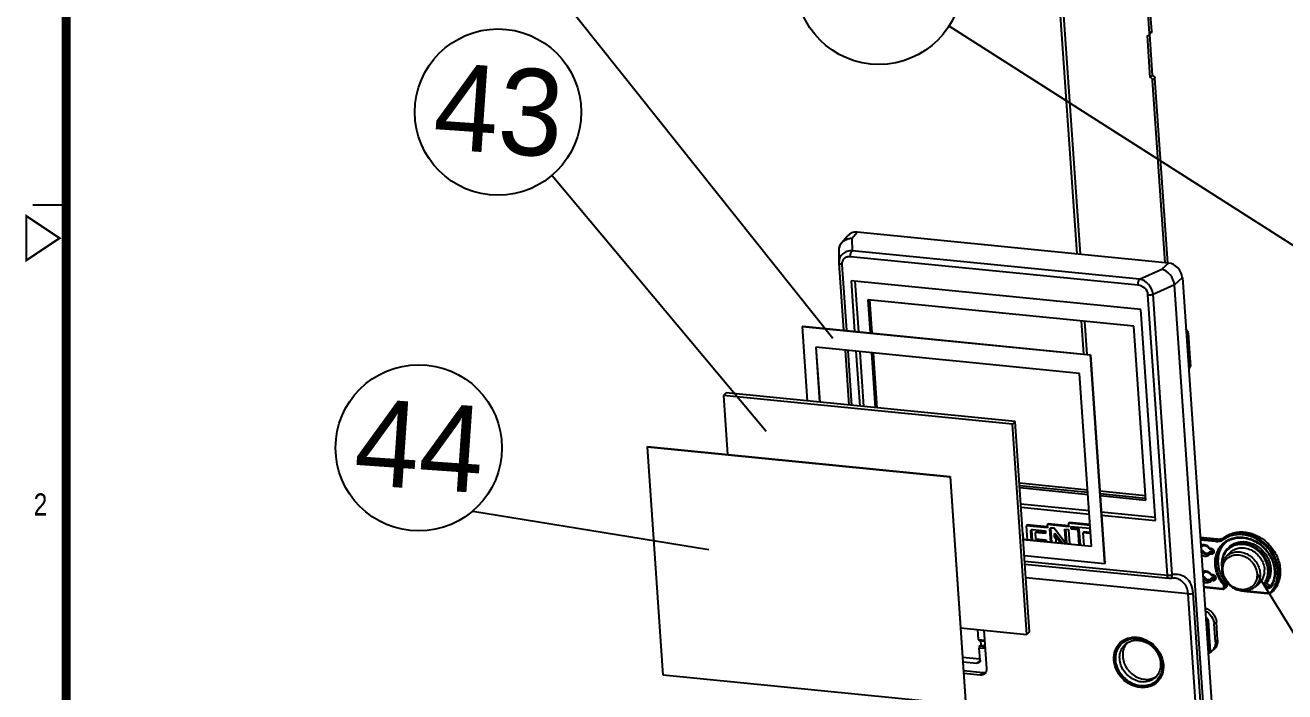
# Model space of a CAD drawing. Extents: x -425 to 6552, y -3049 to 3105.
# Drawn here: x -250.9 to -137, y -1677.4 to -1617.1 of the extents above; entities that cross this region are included whole.
import ezdxf

# ---------------------------------------------------------------- set-up
doc = ezdxf.new("R2010")
doc.units = 0
doc.layers.get('0').update_dxf_attribs({"linetype": 'CONTINUOUS'})
doc.layers.add('DIM', color=1, linetype='CONTINUOUS')
doc.styles.get("Standard").update_dxf_attribs({"font": 'gulim.ttc', "width": 0.8, "height": 2})
doc.styles.add('TEXTSTYLE_3', font='GOTHIC.TTF')

msp = doc.modelspace()

# ---------------------------------------------------------------- linework, layer by layer
at = {"color": 7, "linetype": 'CONTINUOUS'}
for p, q in [((-158.53, -1598.24), (-155.81, -1637.82)), ((-158.2, -1598.82), (-155.51, -1637.85)), ((-149.24, -1617.88), (-149.45, -1614.78)), ((-149.03, -1617.69), (-149.25, -1614.6)), ((-149.24, -1617.88), (-149.03, -1617.69)), ((-149.16, -1621.87), (-149.42, -1618.06)), ((-149.29, -1618.02), (-149.09, -1617.83)), ((-148.95, -1621.69), (-149.21, -1617.94)), ((-149.16, -1621.87), (-148.95, -1621.69)), ((-148.95, -1622.09), (-148.74, -1621.91)), ((-147.81, -1638.61), (-148.95, -1622.09)), ((-147.59, -1638.65), (-148.74, -1621.91)), ((-176.15, -1636.42), (-175.67, -1635.85)), ((-147.51, -1638.64), (-175.67, -1635.85)), ((-177.06, -1636.8), (-176.52, -1636.18)), ((-176.15, -1636.42), (-176.12, -1637.53)), ((-177.32, -1637.55), (-177.3, -1638.59)), ((-150.26, -1640.64), (-176.26, -1638.07)), ((-150.13, -1640.1), (-176.12, -1637.53)), ((-177.3, -1638.59), (-177.3, -1638.64)), ((-177.3, -1638.59), (-177.3, -1638.59)), ((-177.3, -1638.64), (-176.88, -1644.72)), ((-177.04, -1638.76), (-176.63, -1644.74)), ((-150.13, -1640.1), (-148.13, -1639.2)), ((-147.51, -1638.64), (-148.13, -1639.2)), ((-176.2, -1640.25), (-175.89, -1644.82)), ((-150.01, -1642.85), (-176.2, -1640.25)), ((-175.86, -1640.29), (-175.55, -1644.85)), ((-148.91, -1641.45), (-146.98, -1640.58)), ((-146.26, -1639.95), (-146.98, -1640.6)), ((-143.94, -1684.92), (-146.98, -1640.6)), ((-146.26, -1639.95), (-143.22, -1684.27)), ((-147.62, -1666.88), (-149.37, -1641.51)), ((-147.17, -1666.82), (-148.91, -1641.45)), ((-174.69, -1641.96), (-174.49, -1644.96)), ((-150.65, -1644.34), (-174.69, -1641.96)), ((-174.31, -1644.97), (-174.52, -1641.97)), ((-148.7, -1661.93), (-150.01, -1642.85)), ((-155.4, -1643.87), (-155.19, -1646.87)), ((-155.1, -1643.9), (-154.89, -1646.9)), ((-180.57, -1644.35), (-180.59, -1644.37)), ((-180.13, -1651.12), (-180.59, -1644.37)), ((-180.59, -1644.37), (-154.59, -1646.95)), ((-180.57, -1644.35), (-154.58, -1646.93)), ((-149.57, -1660.08), (-150.65, -1644.34)), ((-145.93, -1644.64), (-145.75, -1644.87)), ((-145.61, -1648.15), (-145.84, -1644.83)), ((-145.76, -1644.86), (-145.54, -1647.99)), ((-145.75, -1644.87), (-145.76, -1644.86)), ((-145.52, -1647.78), (-145.72, -1644.94)), ((-179.39, -1646.26), (-179.05, -1651.23)), ((-155.55, -1648.63), (-179.39, -1646.26)), ((-179.38, -1646.26), (-179.03, -1651.23)), ((-176.75, -1646.53), (-176.41, -1651.49)), ((-176.5, -1646.55), (-176.16, -1651.52)), ((-175.77, -1646.62), (-175.42, -1651.59)), ((-175.42, -1646.66), (-175.08, -1651.62)), ((-174.36, -1646.76), (-174.02, -1651.73)), ((-173.84, -1651.75), (-174.19, -1646.78)), ((-154.58, -1646.93), (-154.59, -1646.95)), ((-154.59, -1646.95), (-153.3, -1665.83)), ((-154.58, -1646.93), (-153.28, -1665.82)), ((-154.47, -1664.25), (-155.55, -1648.63)), ((-187.49, -1650.39), (-187.74, -1650.62)), ((-187.74, -1650.62), (-187.38, -1655.96)), ((-161.63, -1653.21), (-187.74, -1650.62)), ((-161.37, -1652.98), (-187.49, -1650.39)), ((-161.37, -1652.98), (-161.63, -1653.21)), ((-161.48, -1653.1), (-161.63, -1653.21)), ((-160.07, -1671.99), (-161.37, -1652.98)), ((-160.32, -1672.22), (-161.63, -1653.21)), ((-194.62, -1655.25), (-194.61, -1655.24)), ((-193.2, -1675.92), (-194.62, -1655.25)), ((-194.62, -1655.25), (-167.25, -1657.96)), ((-194.61, -1655.24), (-167.25, -1657.95)), ((-167.25, -1657.96), (-167.25, -1657.95)), ((-167.25, -1657.95), (-165.73, -1680.02)), ((-167.25, -1657.96), (-165.74, -1680.03)), ((-160.99, -1658.53), (-154.82, -1659.14)), ((-154.81, -1659.4), (-160.97, -1658.79)), ((-160.96, -1658.95), (-154.79, -1659.56)), ((-153.73, -1659.25), (-149.6, -1659.66)), ((-149.58, -1659.92), (-153.71, -1659.51)), ((-153.7, -1659.67), (-149.57, -1660.08)), ((-160.86, -1660.41), (-154.69, -1661.02)), ((-160.84, -1660.73), (-154.67, -1661.34)), ((-158.39, -1662.21), (-158.47, -1662.29)), ((-156.55, -1662.39), (-158.39, -1662.21)), ((-156.48, -1662.09), (-156.56, -1662.17)), ((-156.56, -1662.17), (-156.54, -1662.48)), ((-154.6, -1662.37), (-156.56, -1662.17)), ((-154.61, -1662.28), (-156.48, -1662.09)), ((-153.6, -1661.13), (-148.72, -1661.62)), ((-153.58, -1661.45), (-148.7, -1661.93)), ((-160.66, -1663.18), (-160.67, -1663.19)), ((-160.63, -1663.63), (-160.66, -1663.18)), ((-160.3, -1662.32), (-160.38, -1662.4)), ((-160.38, -1662.4), (-160.29, -1663.66)), ((-158.45, -1662.59), (-160.38, -1662.4)), ((-158.46, -1662.5), (-160.3, -1662.32)), ((-159.87, -1662.81), (-159.96, -1662.88)), ((-159.9, -1663.7), (-159.96, -1662.88)), ((-159.8, -1663.71), (-159.87, -1662.81)), ((-159.81, -1662.73), (-158.63, -1662.85)), ((-159.49, -1662.92), (-159.57, -1663)), ((-159.57, -1663), (-159.53, -1663.58)), ((-158.62, -1663.09), (-159.57, -1663)), ((-158.62, -1663.01), (-159.49, -1662.92)), ((-158.63, -1662.85), (-158.62, -1663.09)), ((-158.47, -1662.29), (-158.45, -1662.59)), ((-156.54, -1662.48), (-158.47, -1662.29)), ((-158.15, -1662.64), (-158.24, -1662.71)), ((-158.16, -1663.87), (-158.24, -1662.71)), ((-158.07, -1663.88), (-158.15, -1662.64)), ((-158.09, -1662.57), (-157.86, -1662.59)), ((-157.86, -1662.59), (-156.79, -1664.01)), ((-157.78, -1663.11), (-157.86, -1663.19)), ((-157.86, -1663.19), (-157.85, -1663.43)), ((-157.27, -1663.96), (-157.86, -1663.19)), ((-157.11, -1663.97), (-157.78, -1663.11)), ((-156.79, -1664.01), (-156.88, -1662.71)), ((-156.88, -1662.71), (-156.54, -1662.75)), ((-156.7, -1663.94), (-156.79, -1662.72)), ((-156.54, -1662.75), (-156.45, -1664.04)), ((-156.32, -1662.7), (-156.33, -1662.46)), ((-156.33, -1662.46), (-154.64, -1662.63)), ((-156.23, -1662.63), (-156.32, -1662.7)), ((-155.67, -1662.77), (-156.32, -1662.7)), ((-156.23, -1662.63), (-156.24, -1662.47)), ((-155.58, -1662.69), (-156.23, -1662.63)), ((-155.58, -1662.69), (-155.67, -1662.77)), ((-155.58, -1664.13), (-155.67, -1662.77)), ((-155.48, -1664.14), (-155.58, -1662.69)), ((-155.17, -1662.95), (-155.25, -1663.03)), ((-155.25, -1663.03), (-155.18, -1664.17)), ((-154.6, -1663.1), (-155.25, -1663.03)), ((-154.61, -1663.01), (-155.17, -1662.95)), ((-154.64, -1662.63), (-154.6, -1663.1)), ((-160.64, -1663.62), (-154.47, -1664.24)), ((-160.64, -1663.64), (-154.47, -1664.25)), ((-159.53, -1663.58), (-158.58, -1663.68)), ((-158.58, -1663.68), (-158.57, -1663.83)), ((-157.85, -1663.43), (-157.71, -1663.59)), ((-157.71, -1663.59), (-157.69, -1663.92)), ((-156.7, -1663.94), (-156.79, -1664.01)), ((-144.65, -1663.44), (-143.11, -1663.59)), ((-143.25, -1663.72), (-144.64, -1663.59)), ((-143.28, -1663.83), (-144.63, -1663.7)), ((-144.58, -1664.36), (-144.47, -1664.26)), ((-144.56, -1664.33), (-144.45, -1664.24)), ((-143.84, -1664.4), (-143.71, -1664.41)), ((-143.83, -1664.48), (-143.67, -1664.49)), ((-143.25, -1663.72), (-143.11, -1663.59)), ((-142.55, -1663.55), (-142.42, -1663.42)), ((-142.03, -1664.32), (-142.16, -1664.44)), ((-153.3, -1665.83), (-160.54, -1665.11)), ((-160.51, -1665.6), (-147.62, -1666.88)), ((-144.52, -1664.6), (-144.57, -1664.6)), ((-144.56, -1664.64), (-144.52, -1664.6)), ((-144.53, -1664.77), (-144.42, -1664.67)), ((-143.85, -1664.82), (-143.74, -1664.71)), ((-143.67, -1664.98), (-143.8, -1664.96)), ((-143.66, -1664.69), (-143.78, -1664.8)), ((-143.62, -1664.81), (-143.78, -1664.8)), ((-143.5, -1664.7), (-143.66, -1664.69)), ((-143.5, -1664.7), (-143.62, -1664.81)), ((-141.94, -1664.82), (-142.29, -1665.17)), ((-160.49, -1665.86), (-147.5, -1667.15)), ((-153.28, -1665.82), (-153.3, -1665.83)), ((-144.42, -1666.74), (-144.3, -1666.65)), ((-144.4, -1666.72), (-144.28, -1666.62)), ((-143.67, -1666.78), (-143.54, -1666.8)), ((-145.74, -1668.55), (-160.4, -1667.1)), ((-147.02, -1667.13), (-147.02, -1667.13)), ((-144.35, -1666.99), (-144.4, -1666.98)), ((-144.4, -1667.03), (-144.35, -1666.99)), ((-144.37, -1667.15), (-144.25, -1667.05)), ((-144.34, -1667.9), (-142.64, -1668.07)), ((-143.69, -1667.2), (-143.58, -1667.1)), ((-143.66, -1666.86), (-143.5, -1666.88)), ((-143.5, -1667.36), (-143.64, -1667.35)), ((-143.5, -1667.07), (-143.62, -1667.18)), ((-143.46, -1667.2), (-143.62, -1667.18)), ((-143.34, -1667.09), (-143.5, -1667.07)), ((-143.34, -1667.09), (-143.46, -1667.2)), ((-142.5, -1667.93), (-142.5, -1667.85)), ((-142.31, -1667.54), (-142.46, -1667.67)), ((-142.25, -1667.7), (-142.39, -1667.82)), ((-142.24, -1667.79), (-142.39, -1667.91)), ((-142.39, -1667.91), (-142.39, -1667.82)), ((-142.25, -1667.7), (-142.24, -1667.79)), ((-139.39, -1667.68), (-139.78, -1667.99)), ((-138.55, -1667.43), (-138.7, -1667.55)), ((-144.61, -1684.92), (-145.74, -1668.55)), ((-144.16, -1684.86), (-145.28, -1668.5)), ((-144.34, -1667.95), (-142.61, -1668.12)), ((-142.31, -1667.96), (-142.45, -1668.08)), ((-140.45, -1668.29), (-138.6, -1668.47)), ((-140.42, -1668.34), (-138.57, -1668.53)), ((-138.19, -1668.41), (-138.05, -1668.3)), ((-137.99, -1668.24), (-138.13, -1668.35)), ((-144.15, -1670.63), (-143.96, -1670.85)), ((-143.8, -1673.84), (-144.01, -1670.83)), ((-143.96, -1670.86), (-143.76, -1673.72)), ((-143.94, -1670.88), (-143.96, -1670.86)), ((-143.74, -1673.5), (-143.91, -1670.95)), ((-143.19, -1671.09), (-143.39, -1671.27)), ((-143.28, -1672.9), (-143.39, -1671.27)), ((-143.08, -1672.72), (-143.19, -1671.09)), ((-166.31, -1671.62), (-160.32, -1672.22)), ((-164.68, -1672.69), (-164.74, -1671.78)), ((-164.2, -1671.83), (-163.96, -1675.34)), ((-160.07, -1671.99), (-160.32, -1672.22)), ((-164.68, -1672.69), (-164.13, -1672.74)), ((-164.64, -1672.77), (-164.13, -1672.82)), ((-164.55, -1674.54), (-164.63, -1673.46)), ((-164.08, -1673.51), (-164.63, -1673.46)), ((-164.59, -1673.3), (-164.49, -1673.19)), ((-164.09, -1673.35), (-164.59, -1673.3)), ((-164.52, -1672.78), (-164.49, -1673.19)), ((-164.49, -1673.19), (-164.1, -1673.23)), ((-143.6, -1673.75), (-143.4, -1673.56)), ((-143.08, -1672.72), (-143.28, -1672.9)), ((-164.56, -1674.45), (-166.12, -1674.3)), ((-166.09, -1674.71), (-164.84, -1674.83)), ((-164.84, -1674.83), (-164.55, -1674.56)), ((-166.04, -1675.49), (-164.27, -1675.67)), ((-164.53, -1675.91), (-166.02, -1675.76)), ((-164.27, -1675.67), (-164.53, -1675.91)), ((-168.57, -1678.36), (-193.2, -1675.92))]:
    msp.add_line(p, q, dxfattribs=at)
msp.add_line((-247.15, -1633.39), (-250.15, -1633.39))
for points, const_width in [([(302.85, -1553.39), (-247.15, -1553.39), (-247.15, -1933.39), (302.85, -1933.39)], 0.8), ([(-247.75, -1636.39), (-250.75, -1638.39), (-250.75, -1634.39)], 0.2)]:
    msp.add_lwpolyline(points, close=True, dxfattribs=dict(const_width=const_width))
for points in [[(-177.06, -1636.8), (-177.11, -1636.87), (-177.16, -1636.95), (-177.21, -1637.03), (-177.25, -1637.12), (-177.28, -1637.21), (-177.3, -1637.3), (-177.32, -1637.39), (-177.32, -1637.49), (-177.32, -1637.55)], [(-147.37, -1667.14), (-147.36, -1667.14), (-147.27, -1667.13), (-147.19, -1667.12), (-147.1, -1667.12), (-147.02, -1667.13)]]:
    msp.add_lwpolyline(points, dxfattribs=at)
for centre, radius, start, end in [((-176.24, -1637.55), 1.09, 137.6036, 147.5598), ((-176.2, -1637.59), 1.15, 127.127, 137.5533), ((-176.27, -1637.53), 1.06, 172.7514, 178.0556), ((-176.26, -1637.53), 1.06, 178.054, 181.3793), ((-159.71, -1662.8), 0.16, 176.3128, 184.0415), ((-157.99, -1662.63), 0.16, 176.252, 183.9496), ((-144.29, -1664.5), 0.313, 115.9267, 129.7823), ((-144.18, -1664.4), 0.313, 144.0173, 149.1742), ((-141.17, -1665.47), 2.37, 121.2633, 125.6257), ((-141.12, -1665.52), 2.02, 127.2381, 129.8456), ((-140.97, -1665.42), 2.05, 132.4232, 134.9915), ((-141.01, -1665.65), 1.67, 127.3117, 133.582), ((-141, -1665.66), 1.68, 126.5625, 127.3098), ((-144.13, -1664.67), 0.314, 313.6508, 327.5017), ((-144.14, -1664.67), 0.318, 327.486, 329.1721), ((-143.73, -1665.04), 0.248, 102.3771, 110.0435), ((-143.49, -1664.55), 0.152, 264.3128, 271.9422), ((-144.13, -1666.88), 0.313, 115.9267, 129.7823), ((-144.01, -1666.78), 0.313, 144.0173, 149.1742), ((-147.45, -1666.72), 0.428, 264.3299, 280.9689), ((-143.97, -1667.06), 0.314, 313.6508, 327.5017), ((-143.97, -1667.06), 0.318, 327.486, 329.1721), ((-143.57, -1667.42), 0.248, 102.3771, 110.0435), ((-143.32, -1666.94), 0.152, 264.3128, 271.9422), ((-140.05, -1666.74), 2.1, 327.6755, 329.308), ((-140.24, -1666.21), 2.09, 262.6629, 264.3354), ((-138.48, -1668.06), 0.456, 309.8685, 320.3044), ((-139.95, -1666.84), 2.37, 320.3131, 322.6692), ((-138.34, -1667.94), 0.46, 309.8659, 320.3084), ((-144.24, -1673.01), 0.975, 288.6329, 290.0319), ((-144.23, -1673.03), 0.957, 290.0179, 296.9567), ((-144.22, -1673.05), 0.928, 296.9621, 304.8779), ((-144.21, -1673.06), 0.918, 304.9085, 311.7314), ((-149.45, -1674.82), 1.46, 296.9569, 306.8948)]:
    msp.add_arc(centre, radius, start, end, dxfattribs=at)
for centre, major_axis, ratio, start_param, end_param in [((-175.58, -1637.05), (-0.856, 0.959), 0.842344, -0.741892, 0.115995), ((-147.44, -1639.84), (-0.853, 0.958), 0.846954, -2.311287, -0.74323), ((-149.61, -1641.79), (2.58, 1.38), 0.379094, -0.169073, -0.150524), ((-146.42, -1644.72), (0.518, 0.005), 0.436101, 0.337901, 0.378142), ((-146.08, -1645.14), (0.489, -0.158), 0.751288, 1.309578, 1.509069), ((-145.95, -1645.29), (0.152, 0.459), 0.481338, 6.079152, 6.432663), ((-145.9, -1647.78), (0.487, -0.174), 0.741936, -0.902608, -0.703117), ((-145.77, -1647.95), (0.156, 0.467), 0.465076, -1.862749, -1.509238), ((-144.63, -1670.71), (0.518, 0.005), 0.436101, 0.337901, 0.378142), ((-144.29, -1671.12), (0.489, -0.158), 0.751288, 1.215305, 1.509047), ((-144.15, -1671.3), (0.152, 0.459), 0.481338, 6.079152, 6.338389), ((-164.63, -1672.64), (0.012, 0.128), 0.37963, -4.310311, -3.1444), ((-164.58, -1673.41), (0.012, 0.128), 0.37963, 0.436984, 1.972874), ((-144.13, -1673.49), (0.487, -0.174), 0.741936, -0.902585, -0.608843), ((-143.99, -1673.68), (0.156, 0.467), 0.465076, -1.768476, -1.509238), ((-164.32, -1675.05), (-0.441, 0.495), 0.844389, -3.88409, -3.423699)]:
    msp.add_ellipse(centre, major_axis=major_axis, ratio=ratio, start_param=start_param, end_param=end_param, dxfattribs=at)
for points in [[(-149.03, -1617.69), (-149.03, -1617.74), (-149.05, -1617.8), (-149.09, -1617.83)], [(-149.42, -1618.06), (-149.37, -1618.06), (-149.32, -1618.05), (-149.29, -1618.02)], [(-149.29, -1618.02), (-149.25, -1617.98), (-149.23, -1617.93), (-149.24, -1617.88)], [(-177.16, -1636.97), (-177.24, -1637.09), (-177.3, -1637.24), (-177.32, -1637.39)], [(-145.72, -1644.94), (-145.72, -1644.92), (-145.73, -1644.89), (-145.75, -1644.87)], [(-145.54, -1647.99), (-145.52, -1647.92), (-145.52, -1647.85), (-145.52, -1647.78)], [(-160.66, -1663.18), (-160.66, -1663.14), (-160.67, -1663.1), (-160.68, -1663.06)], [(-159.91, -1662.76), (-159.88, -1662.74), (-159.84, -1662.73), (-159.81, -1662.73)], [(-159.86, -1662.74), (-159.86, -1662.75), (-159.87, -1662.77), (-159.87, -1662.78)], [(-158.19, -1662.6), (-158.17, -1662.57), (-158.13, -1662.56), (-158.09, -1662.57)], [(-158.14, -1662.57), (-158.15, -1662.58), (-158.15, -1662.6), (-158.15, -1662.62)], [(-144.56, -1664.33), (-144.54, -1664.3), (-144.52, -1664.28), (-144.49, -1664.25)], [(-144.45, -1664.24), (-144.45, -1664.25), (-144.46, -1664.25), (-144.47, -1664.26)], [(-144.56, -1664.74), (-144.55, -1664.75), (-144.54, -1664.76), (-144.53, -1664.77)], [(-144.4, -1666.72), (-144.38, -1666.69), (-144.36, -1666.66), (-144.33, -1666.64)], [(-144.28, -1666.62), (-144.29, -1666.63), (-144.29, -1666.64), (-144.3, -1666.65)], [(-144.39, -1667.13), (-144.38, -1667.13), (-144.37, -1667.14), (-144.37, -1667.15)], [(-138.28, -1667.86), (-138.29, -1667.88), (-138.3, -1667.89), (-138.31, -1667.9)], [(-143.91, -1670.95), (-143.92, -1670.92), (-143.93, -1670.9), (-143.94, -1670.88)], [(-143.76, -1673.72), (-143.74, -1673.65), (-143.73, -1673.58), (-143.74, -1673.5)], [(-143.28, -1672.9), (-143.27, -1673.03), (-143.28, -1673.15), (-143.31, -1673.27)]]:
    msp.add_open_spline(points, degree=3, dxfattribs=at)
for points, knots in [([(-148.95, -1622.09), (-148.95, -1622.04), (-149, -1621.93), (-149.1, -1621.88), (-149.16, -1621.87)], [0, 0, 0, 0, 0.502264, 1, 1, 1, 1]), ([(-148.95, -1621.69), (-148.9, -1621.7), (-148.8, -1621.75), (-148.75, -1621.85), (-148.74, -1621.91)], [0, 0, 0, 0, 0.497736, 1, 1, 1, 1]), ([(-176.15, -1636.42), (-176.32, -1636.42), (-176.66, -1636.47), (-176.95, -1636.68), (-177.06, -1636.8)], [0, 0, 0, 0, 0.512873, 1, 1, 1, 1]), ([(-176.15, -1636.42), (-176.22, -1636.42), (-176.48, -1636.45), (-176.73, -1636.56), (-176.89, -1636.67)], [0, 0, 0, 0, 0.256622, 1, 1, 1, 1]), ([(-176.12, -1637.53), (-176.27, -1637.52), (-176.58, -1637.56), (-176.98, -1637.78), (-177.25, -1638.14), (-177.3, -1638.44), (-177.3, -1638.59)], [0, 0, 0, 0, 0.259324, 0.507843, 0.751439, 1, 1, 1, 1]), ([(-176.26, -1638.07), (-176.36, -1638.06), (-176.56, -1638.07), (-176.84, -1638.21), (-177.02, -1638.45), (-177.05, -1638.66), (-177.04, -1638.76)], [0, 0, 0, 0, 0.256078, 0.500224, 0.743329, 1, 1, 1, 1]), ([(-176.26, -1638.07), (-176.26, -1637.96), (-176.25, -1637.81), (-176.19, -1637.63), (-176.15, -1637.55), (-176.12, -1637.53)], [0, 0, 0, 0, 0.557326, 0.806987, 1, 1, 1, 1]), ([(-177.04, -1638.76), (-177.08, -1638.76), (-177.14, -1638.75), (-177.23, -1638.72), (-177.3, -1638.67), (-177.3, -1638.64)], [0, 0, 0, 0, 0.353204, 0.642455, 1, 1, 1, 1]), ([(-146.98, -1640.58), (-147.02, -1640.26), (-147.29, -1639.66), (-147.84, -1639.26), (-148.13, -1639.2)], [0, 0, 0, 0, 0.517191, 1, 1, 1, 1]), ([(-150.26, -1640.64), (-150.27, -1640.54), (-150.25, -1640.38), (-150.19, -1640.2), (-150.15, -1640.13), (-150.13, -1640.1)], [0, 0, 0, 0, 0.557326, 0.806987, 1, 1, 1, 1]), ([(-148.91, -1641.45), (-148.94, -1641.13), (-149.23, -1640.51), (-149.82, -1640.15), (-150.13, -1640.1)], [0, 0, 0, 0, 0.510784, 1, 1, 1, 1]), ([(-149.37, -1641.51), (-149.38, -1641.29), (-149.61, -1640.86), (-150.04, -1640.67), (-150.26, -1640.64)], [0, 0, 0, 0, 0.50237, 1, 1, 1, 1]), ([(-149.37, -1641.51), (-149.29, -1641.51), (-149.13, -1641.51), (-148.98, -1641.48), (-148.91, -1641.45)], [0, 0, 0, 0, 0.517768, 1, 1, 1, 1]), ([(-159.96, -1662.88), (-159.96, -1662.87), (-159.96, -1662.83), (-159.93, -1662.78), (-159.91, -1662.76)], [0, 0, 0, 0, 0.264812, 1, 1, 1, 1]), ([(-158.24, -1662.71), (-158.24, -1662.7), (-158.24, -1662.66), (-158.22, -1662.62), (-158.19, -1662.6)], [0, 0, 0, 0, 0.264771, 1, 1, 1, 1]), ([(-138.23, -1668.33), (-138.12, -1668.2), (-137.93, -1667.92), (-137.74, -1667.44), (-137.65, -1666.92), (-137.66, -1666.19), (-137.92, -1665.27), (-138.57, -1664.3), (-139.48, -1663.58), (-140.37, -1663.24), (-141.1, -1663.18), (-141.62, -1663.23), (-142.11, -1663.38), (-142.4, -1663.55), (-142.53, -1663.64)], [0, 0, 0, 0, 0.057408, 0.115995, 0.17624, 0.238368, 0.367472, 0.501061, 0.634394, 0.762835, 0.824575, 0.884456, 0.942756, 1, 1, 1, 1]), ([(-142.42, -1663.42), (-142.28, -1663.32), (-141.98, -1663.15), (-141.48, -1662.99), (-140.94, -1662.94), (-140.2, -1663.01), (-139.27, -1663.35), (-138.34, -1664.1), (-137.68, -1665.09), (-137.41, -1666.04), (-137.4, -1666.79), (-137.49, -1667.32), (-137.69, -1667.81), (-137.88, -1668.1), (-137.99, -1668.24)], [0, 0, 0, 0, 0.057244, 0.115544, 0.175425, 0.237165, 0.365606, 0.498939, 0.632528, 0.761632, 0.82376, 0.884005, 0.942592, 1, 1, 1, 1]), ([(-138.07, -1668.28), (-137.97, -1668.15), (-137.79, -1667.86), (-137.62, -1667.38), (-137.54, -1666.86), (-137.56, -1666.14), (-137.82, -1665.22), (-138.45, -1664.26), (-139.34, -1663.53), (-140.22, -1663.17), (-140.94, -1663.07), (-141.46, -1663.1), (-141.96, -1663.22), (-142.26, -1663.36), (-142.4, -1663.45)], [0, 0, 0, 0, 0.057388, 0.115992, 0.176234, 0.238297, 0.367081, 0.500217, 0.633303, 0.761957, 0.823942, 0.884109, 0.942652, 1, 1, 1, 1]), ([(-144.6, -1664.16), (-144.54, -1664.12), (-144.4, -1664.08), (-144.19, -1664.11), (-143.98, -1664.22), (-143.88, -1664.33), (-143.84, -1664.4)], [0, 0, 0, 0, 0.229871, 0.474707, 0.734288, 1, 1, 1, 1]), ([(-144.56, -1664.33), (-144.56, -1664.34), (-144.57, -1664.35), (-144.58, -1664.35), (-144.58, -1664.36)], [0, 0, 0, 0, 0.237012, 1, 1, 1, 1]), ([(-144.43, -1664.21), (-144.39, -1664.19), (-144.29, -1664.17), (-144.14, -1664.2), (-144, -1664.27), (-143.92, -1664.35), (-143.9, -1664.4)], [0, 0, 0, 0, 0.230923, 0.476444, 0.735421, 1, 1, 1, 1]), ([(-143.84, -1664.47), (-143.84, -1664.47), (-143.86, -1664.45), (-143.88, -1664.42), (-143.9, -1664.4)], [0, 0, 0, 0, 0.199702, 1, 1, 1, 1]), ([(-143.83, -1664.48), (-143.82, -1664.48), (-143.81, -1664.47), (-143.81, -1664.45), (-143.82, -1664.43), (-143.83, -1664.41), (-143.84, -1664.4)], [0, 0, 0, 0, 0.112706, 0.27294, 0.579016, 1, 1, 1, 1]), ([(-143.84, -1664.47), (-143.84, -1664.47), (-143.83, -1664.48), (-143.83, -1664.48), (-143.83, -1664.48)], [0, 0, 0, 0, 0.278406, 1, 1, 1, 1]), ([(-143.71, -1664.41), (-143.67, -1664.41), (-143.59, -1664.44), (-143.5, -1664.51), (-143.43, -1664.61), (-143.4, -1664.72), (-143.41, -1664.83), (-143.47, -1664.92), (-143.56, -1664.97), (-143.63, -1664.98), (-143.67, -1664.98)], [0, 0, 0, 0, 0.12835, 0.26254, 0.397374, 0.527326, 0.649341, 0.764892, 0.879693, 1, 1, 1, 1]), ([(-143.71, -1664.41), (-143.7, -1664.42), (-143.7, -1664.44), (-143.69, -1664.47), (-143.68, -1664.49), (-143.67, -1664.49)], [0, 0, 0, 0, 0.344639, 0.630846, 1, 1, 1, 1]), ([(-143.67, -1664.49), (-143.62, -1664.5), (-143.52, -1664.55), (-143.48, -1664.65), (-143.48, -1664.7)], [0, 0, 0, 0, 0.501583, 1, 1, 1, 1]), ([(-142.55, -1667.74), (-142.79, -1667.45), (-143.08, -1666.95), (-143.28, -1666.22), (-143.32, -1665.68), (-143.26, -1665.15), (-143.09, -1664.67), (-142.83, -1664.24), (-142.48, -1663.89), (-142.06, -1663.63), (-141.58, -1663.46), (-141.06, -1663.41), (-140.53, -1663.46), (-140, -1663.61), (-139.32, -1663.95), (-138.88, -1664.34), (-138.64, -1664.63)], [0, 0, 0, 0, 0.133638, 0.198752, 0.261957, 0.323109, 0.382378, 0.44025, 0.497467, 0.554893, 0.613355, 0.673483, 0.735617, 0.799771, 0.865667, 1, 1, 1, 1]), ([(-142.53, -1663.64), (-142.64, -1663.72), (-142.88, -1663.83), (-143.15, -1663.85), (-143.28, -1663.83)], [0, 0, 0, 0, 0.488897, 1, 1, 1, 1]), ([(-143.28, -1663.83), (-143.28, -1663.81), (-143.28, -1663.78), (-143.26, -1663.74), (-143.26, -1663.73), (-143.25, -1663.72)], [0, 0, 0, 0, 0.56157, 0.810599, 1, 1, 1, 1]), ([(-142.55, -1663.55), (-142.65, -1663.62), (-142.88, -1663.72), (-143.13, -1663.73), (-143.25, -1663.72)], [0, 0, 0, 0, 0.488897, 1, 1, 1, 1]), ([(-142.46, -1667.67), (-142.69, -1667.39), (-142.97, -1666.9), (-143.16, -1666.21), (-143.21, -1665.69), (-143.15, -1665.19), (-143, -1664.72), (-142.76, -1664.3), (-142.54, -1664.07), (-142.42, -1663.97)], [0, 0, 0, 0, 0.268431, 0.399293, 0.52639, 0.649415, 0.768665, 0.885054, 1, 1, 1, 1]), ([(-143.11, -1663.59), (-142.99, -1663.61), (-142.74, -1663.59), (-142.51, -1663.49), (-142.42, -1663.42)], [0, 0, 0, 0, 0.511103, 1, 1, 1, 1]), ([(-142.41, -1663.98), (-142.52, -1664.08), (-142.71, -1664.32), (-142.91, -1664.73), (-143.03, -1665.18), (-143.06, -1665.67), (-143, -1666.16), (-142.81, -1666.82), (-142.54, -1667.27), (-142.31, -1667.54)], [0, 0, 0, 0, 0.114788, 0.231447, 0.351127, 0.474508, 0.601734, 0.732442, 1, 1, 1, 1]), ([(-142.16, -1664.44), (-142.26, -1664.54), (-142.45, -1664.77), (-142.63, -1665.17), (-142.72, -1665.61), (-142.72, -1665.92), (-142.7, -1666.07)], [0, 0, 0, 0, 0.241303, 0.486757, 0.739182, 1, 1, 1, 1]), ([(-142.53, -1663.64), (-142.54, -1663.64), (-142.55, -1663.62), (-142.56, -1663.59), (-142.56, -1663.56), (-142.55, -1663.55)], [0, 0, 0, 0, 0.312319, 0.596922, 1, 1, 1, 1]), ([(-138.8, -1667.53), (-138.73, -1667.42), (-138.61, -1667.18), (-138.52, -1666.79), (-138.51, -1666.37), (-138.61, -1665.81), (-138.93, -1665.13), (-139.56, -1664.49), (-140.23, -1664.16), (-140.79, -1664.07), (-141.19, -1664.08), (-141.58, -1664.17), (-141.92, -1664.35), (-142.22, -1664.59), (-142.37, -1664.8), (-142.43, -1664.91)], [0, 0, 0, 0, 0.058517, 0.11871, 0.180935, 0.245209, 0.377998, 0.512882, 0.644025, 0.707112, 0.768121, 0.827266, 0.885085, 0.942365, 1, 1, 1, 1]), ([(-142.35, -1663.91), (-142.23, -1663.83), (-141.99, -1663.68), (-141.58, -1663.53), (-141.14, -1663.47), (-140.52, -1663.49), (-139.73, -1663.74), (-138.92, -1664.32), (-138.3, -1665.11), (-138, -1665.89), (-137.92, -1666.53), (-137.95, -1666.99), (-138.05, -1667.42), (-138.18, -1667.69), (-138.25, -1667.81)], [0, 0, 0, 0, 0.056533, 0.114051, 0.173121, 0.234065, 0.361204, 0.493978, 0.628107, 0.758805, 0.821905, 0.883064, 0.942325, 1, 1, 1, 1]), ([(-142.03, -1664.32), (-141.94, -1664.23), (-141.74, -1664.08), (-141.41, -1663.93), (-141.04, -1663.84), (-140.51, -1663.82), (-139.84, -1664), (-139.13, -1664.46), (-138.58, -1665.13), (-138.32, -1665.79), (-138.26, -1666.33), (-138.28, -1666.73), (-138.38, -1667.1), (-138.49, -1667.32), (-138.55, -1667.43)], [0, 0, 0, 0, 0.056946, 0.114526, 0.173383, 0.233955, 0.360249, 0.492548, 0.626662, 0.757627, 0.820936, 0.882345, 0.941921, 1, 1, 1, 1]), ([(-138.7, -1667.55), (-138.63, -1667.45), (-138.52, -1667.23), (-138.39, -1666.75), (-138.41, -1666.09), (-138.68, -1665.33), (-139.18, -1664.67), (-139.85, -1664.19), (-140.48, -1663.98), (-141, -1663.95), (-141.36, -1664), (-141.7, -1664.12), (-141.91, -1664.24), (-142, -1664.31)], [0, 0, 0, 0, 0.057883, 0.11719, 0.240661, 0.370786, 0.50441, 0.636963, 0.764301, 0.825521, 0.884977, 0.942967, 1, 1, 1, 1]), ([(-141.94, -1664.82), (-141.83, -1664.7), (-141.56, -1664.51), (-141.08, -1664.37), (-140.55, -1664.39), (-140.03, -1664.57), (-139.56, -1664.89), (-139.19, -1665.31), (-138.93, -1665.81), (-138.85, -1666.18), (-138.83, -1666.36)], [0, 0, 0, 0, 0.112685, 0.228332, 0.349474, 0.476582, 0.608153, 0.74136, 0.872917, 1, 1, 1, 1]), ([(-143.8, -1664.96), (-143.83, -1665.02), (-143.93, -1665.12), (-144.12, -1665.19), (-144.34, -1665.17), (-144.48, -1665.1), (-144.54, -1665.06)], [0, 0, 0, 0, 0.235079, 0.474641, 0.729409, 1, 1, 1, 1]), ([(-143.92, -1664.9), (-143.96, -1664.94), (-144.06, -1664.99), (-144.24, -1664.99), (-144.41, -1664.91), (-144.5, -1664.82), (-144.53, -1664.77)], [0, 0, 0, 0, 0.228683, 0.471277, 0.731338, 1, 1, 1, 1]), ([(-144.52, -1664.6), (-144.5, -1664.6), (-144.46, -1664.62), (-144.43, -1664.65), (-144.42, -1664.67)], [0, 0, 0, 0, 0.489045, 1, 1, 1, 1]), ([(-144.42, -1664.67), (-144.39, -1664.71), (-144.31, -1664.79), (-144.17, -1664.87), (-144.01, -1664.89), (-143.91, -1664.87), (-143.87, -1664.84)], [0, 0, 0, 0, 0.265389, 0.524651, 0.769691, 1, 1, 1, 1]), ([(-143.87, -1664.83), (-143.86, -1664.83), (-143.86, -1664.83), (-143.86, -1664.82), (-143.85, -1664.82)], [0, 0, 0, 0, 0.27415, 1, 1, 1, 1]), ([(-143.85, -1664.82), (-143.85, -1664.81), (-143.83, -1664.8), (-143.82, -1664.8), (-143.81, -1664.81)], [0, 0, 0, 0, 0.548308, 1, 1, 1, 1]), ([(-143.8, -1664.96), (-143.78, -1664.94), (-143.78, -1664.88), (-143.8, -1664.83), (-143.81, -1664.81)], [0, 0, 0, 0, 0.564469, 1, 1, 1, 1]), ([(-143.74, -1664.71), (-143.73, -1664.7), (-143.71, -1664.69), (-143.68, -1664.68), (-143.66, -1664.69)], [0, 0, 0, 0, 0.488301, 1, 1, 1, 1]), ([(-143.67, -1664.98), (-143.67, -1664.95), (-143.66, -1664.9), (-143.65, -1664.84), (-143.63, -1664.82), (-143.62, -1664.81)], [0, 0, 0, 0, 0.56157, 0.810599, 1, 1, 1, 1]), ([(-143.52, -1664.78), (-143.53, -1664.79), (-143.56, -1664.81), (-143.6, -1664.82), (-143.62, -1664.81)], [0, 0, 0, 0, 0.488277, 1, 1, 1, 1]), ([(-143.48, -1664.7), (-143.48, -1664.72), (-143.49, -1664.75), (-143.51, -1664.77), (-143.52, -1664.78)], [0, 0, 0, 0, 0.548905, 1, 1, 1, 1]), ([(-142.29, -1665.17), (-142.36, -1665.25), (-142.5, -1665.42), (-142.63, -1665.72), (-142.71, -1666.04), (-142.71, -1666.27), (-142.71, -1666.38)], [0, 0, 0, 0, 0.244172, 0.491168, 0.742736, 1, 1, 1, 1]), ([(-142.43, -1664.91), (-142.51, -1665.05), (-142.63, -1665.36), (-142.67, -1665.7), (-142.66, -1665.86)], [0, 0, 0, 0, 0.490322, 1, 1, 1, 1]), ([(-142.61, -1666.45), (-142.61, -1666.34), (-142.61, -1666.14), (-142.54, -1665.85), (-142.42, -1665.59), (-142.24, -1665.37), (-142.01, -1665.19), (-141.75, -1665.07), (-141.46, -1665.01), (-141.06, -1665.01), (-140.54, -1665.17), (-140.01, -1665.57), (-139.64, -1666.11), (-139.52, -1666.54), (-139.51, -1666.75)], [0, 0, 0, 0, 0.062156, 0.122306, 0.180803, 0.23828, 0.295566, 0.353525, 0.412894, 0.474153, 0.60214, 0.735958, 0.870414, 1, 1, 1, 1]), ([(-142.29, -1665.17), (-142.18, -1665.06), (-141.91, -1664.87), (-141.43, -1664.73), (-140.92, -1664.76), (-140.41, -1664.93), (-139.95, -1665.24), (-139.58, -1665.66), (-139.33, -1666.15), (-139.25, -1666.51), (-139.23, -1666.68)], [0, 0, 0, 0, 0.112685, 0.228332, 0.349474, 0.476582, 0.608153, 0.741359, 0.872916, 1, 1, 1, 1]), ([(-138.64, -1664.63), (-138.44, -1664.87), (-138.11, -1665.41), (-137.86, -1666.29), (-137.88, -1667.04), (-138.05, -1667.58), (-138.17, -1667.82), (-138.24, -1667.94)], [0, 0, 0, 0, 0.265372, 0.522423, 0.766831, 0.884673, 1, 1, 1, 1]), ([(-145.28, -1668.5), (-145.3, -1668.23), (-145.41, -1667.71), (-145.85, -1667.1), (-146.48, -1666.78), (-146.95, -1666.78), (-147.17, -1666.82)], [0, 0, 0, 0, 0.285473, 0.535374, 0.765304, 1, 1, 1, 1]), ([(-144.43, -1666.54), (-144.38, -1666.51), (-144.24, -1666.46), (-144.02, -1666.49), (-143.82, -1666.6), (-143.72, -1666.72), (-143.67, -1666.78)], [0, 0, 0, 0, 0.229871, 0.474707, 0.734288, 1, 1, 1, 1]), ([(-144.4, -1666.72), (-144.4, -1666.72), (-144.41, -1666.73), (-144.41, -1666.74), (-144.42, -1666.74)], [0, 0, 0, 0, 0.237011, 1, 1, 1, 1]), ([(-144.27, -1666.6), (-144.22, -1666.58), (-144.13, -1666.56), (-143.97, -1666.58), (-143.83, -1666.66), (-143.76, -1666.74), (-143.73, -1666.79)], [0, 0, 0, 0, 0.230923, 0.476444, 0.735421, 1, 1, 1, 1]), ([(-143.67, -1666.86), (-143.68, -1666.85), (-143.7, -1666.83), (-143.72, -1666.81), (-143.73, -1666.79)], [0, 0, 0, 0, 0.199703, 1, 1, 1, 1]), ([(-143.66, -1666.86), (-143.66, -1666.86), (-143.65, -1666.86), (-143.65, -1666.84), (-143.66, -1666.81), (-143.67, -1666.79), (-143.67, -1666.78)], [0, 0, 0, 0, 0.112704, 0.272917, 0.579011, 1, 1, 1, 1]), ([(-142.71, -1666.38), (-142.69, -1666.55), (-142.62, -1666.89), (-142.39, -1667.35), (-142.06, -1667.75), (-141.63, -1668.06), (-141.16, -1668.26), (-140.66, -1668.31), (-140.19, -1668.23), (-139.9, -1668.08), (-139.78, -1667.99)], [0, 0, 0, 0, 0.125852, 0.254963, 0.38549, 0.51515, 0.641929, 0.764709, 0.883626, 1, 1, 1, 1]), ([(-139.51, -1666.75), (-139.5, -1666.85), (-139.51, -1667.05), (-139.57, -1667.34), (-139.7, -1667.61), (-139.88, -1667.83), (-140.1, -1668), (-140.36, -1668.12), (-140.65, -1668.18), (-141.06, -1668.18), (-141.58, -1668.02), (-142.1, -1667.63), (-142.48, -1667.08), (-142.59, -1666.66), (-142.61, -1666.45)], [0, 0, 0, 0, 0.062156, 0.122306, 0.180803, 0.23828, 0.295566, 0.353525, 0.412894, 0.474153, 0.60214, 0.735958, 0.870414, 1, 1, 1, 1]), ([(-139.23, -1666.68), (-139.23, -1666.81), (-139.24, -1667.07), (-139.34, -1667.43), (-139.52, -1667.74), (-139.69, -1667.91), (-139.78, -1667.99)], [0, 0, 0, 0, 0.261508, 0.513594, 0.758481, 1, 1, 1, 1]), ([(-139.39, -1667.68), (-139.29, -1667.61), (-139.12, -1667.44), (-138.94, -1667.11), (-138.83, -1666.75), (-138.83, -1666.49), (-138.83, -1666.36)], [0, 0, 0, 0, 0.241519, 0.486405, 0.738497, 1, 1, 1, 1]), ([(-147.62, -1666.88), (-147.55, -1666.88), (-147.39, -1666.88), (-147.24, -1666.85), (-147.17, -1666.82)], [0, 0, 0, 0, 0.517768, 1, 1, 1, 1]), ([(-147.5, -1667.15), (-147.54, -1667.15), (-147.61, -1667.04), (-147.62, -1666.94), (-147.62, -1666.88)], [0, 0, 0, 0, 0.370147, 1, 1, 1, 1]), ([(-147.37, -1667.14), (-147.31, -1667.13), (-147.2, -1667.04), (-147.17, -1666.9), (-147.17, -1666.82)], [0, 0, 0, 0, 0.43988, 1, 1, 1, 1]), ([(-145.74, -1668.55), (-145.75, -1668.36), (-145.83, -1667.99), (-146.12, -1667.53), (-146.53, -1667.23), (-146.85, -1667.14), (-147.02, -1667.13)], [0, 0, 0, 0, 0.277994, 0.53046, 0.766477, 1, 1, 1, 1]), ([(-143.75, -1667.29), (-143.79, -1667.32), (-143.9, -1667.38), (-144.07, -1667.38), (-144.24, -1667.3), (-144.33, -1667.21), (-144.37, -1667.15)], [0, 0, 0, 0, 0.228683, 0.471277, 0.731338, 1, 1, 1, 1]), ([(-143.64, -1667.35), (-143.67, -1667.41), (-143.76, -1667.51), (-143.96, -1667.58), (-144.18, -1667.56), (-144.31, -1667.49), (-144.37, -1667.44)], [0, 0, 0, 0, 0.235079, 0.474641, 0.729409, 1, 1, 1, 1]), ([(-144.35, -1666.99), (-144.33, -1666.99), (-144.29, -1667), (-144.26, -1667.03), (-144.25, -1667.05)], [0, 0, 0, 0, 0.489045, 1, 1, 1, 1]), ([(-144.25, -1667.05), (-144.22, -1667.1), (-144.15, -1667.18), (-144, -1667.26), (-143.85, -1667.28), (-143.75, -1667.25), (-143.71, -1667.23)], [0, 0, 0, 0, 0.265389, 0.524651, 0.769691, 1, 1, 1, 1]), ([(-143.7, -1667.22), (-143.7, -1667.22), (-143.7, -1667.21), (-143.69, -1667.21), (-143.69, -1667.2)], [0, 0, 0, 0, 0.274162, 1, 1, 1, 1]), ([(-143.69, -1667.2), (-143.68, -1667.2), (-143.67, -1667.19), (-143.66, -1667.19), (-143.65, -1667.19)], [0, 0, 0, 0, 0.548313, 1, 1, 1, 1]), ([(-143.67, -1666.86), (-143.67, -1666.86), (-143.67, -1666.86), (-143.66, -1666.86), (-143.66, -1666.86)], [0, 0, 0, 0, 0.278405, 1, 1, 1, 1]), ([(-143.64, -1667.35), (-143.62, -1667.32), (-143.61, -1667.26), (-143.63, -1667.21), (-143.65, -1667.19)], [0, 0, 0, 0, 0.564448, 1, 1, 1, 1]), ([(-143.58, -1667.1), (-143.57, -1667.09), (-143.54, -1667.07), (-143.51, -1667.07), (-143.5, -1667.07)], [0, 0, 0, 0, 0.488301, 1, 1, 1, 1]), ([(-143.54, -1666.8), (-143.5, -1666.8), (-143.43, -1666.82), (-143.33, -1666.89), (-143.27, -1666.99), (-143.24, -1667.1), (-143.25, -1667.21), (-143.31, -1667.31), (-143.4, -1667.36), (-143.47, -1667.37), (-143.5, -1667.36)], [0, 0, 0, 0, 0.12835, 0.26254, 0.397374, 0.527326, 0.649341, 0.764892, 0.879693, 1, 1, 1, 1]), ([(-143.54, -1666.8), (-143.54, -1666.81), (-143.54, -1666.83), (-143.53, -1666.86), (-143.51, -1666.88), (-143.5, -1666.88)], [0, 0, 0, 0, 0.344639, 0.630846, 1, 1, 1, 1]), ([(-143.5, -1666.88), (-143.45, -1666.88), (-143.36, -1666.94), (-143.32, -1667.04), (-143.32, -1667.09)], [0, 0, 0, 0, 0.501583, 1, 1, 1, 1]), ([(-143.5, -1667.36), (-143.5, -1667.33), (-143.5, -1667.28), (-143.48, -1667.23), (-143.47, -1667.21), (-143.46, -1667.2)], [0, 0, 0, 0, 0.56157, 0.810599, 1, 1, 1, 1]), ([(-143.35, -1667.16), (-143.36, -1667.18), (-143.4, -1667.2), (-143.44, -1667.2), (-143.46, -1667.2)], [0, 0, 0, 0, 0.488277, 1, 1, 1, 1]), ([(-143.32, -1667.09), (-143.32, -1667.1), (-143.33, -1667.13), (-143.34, -1667.15), (-143.35, -1667.16)], [0, 0, 0, 0, 0.548905, 1, 1, 1, 1]), ([(-142.55, -1667.74), (-142.54, -1667.74), (-142.51, -1667.71), (-142.48, -1667.69), (-142.46, -1667.67)], [0, 0, 0, 0, 0.262552, 1, 1, 1, 1]), ([(-142.5, -1667.85), (-142.5, -1667.84), (-142.51, -1667.8), (-142.53, -1667.76), (-142.55, -1667.74)], [0, 0, 0, 0, 0.243833, 1, 1, 1, 1]), ([(-142.5, -1667.85), (-142.48, -1667.85), (-142.45, -1667.85), (-142.41, -1667.84), (-142.4, -1667.83), (-142.39, -1667.82)], [0, 0, 0, 0, 0.558509, 0.809285, 1, 1, 1, 1]), ([(-142.5, -1667.93), (-142.48, -1667.93), (-142.44, -1667.93), (-142.41, -1667.92), (-142.39, -1667.91), (-142.39, -1667.91)], [0, 0, 0, 0, 0.558509, 0.809285, 1, 1, 1, 1]), ([(-142.39, -1667.82), (-142.39, -1667.81), (-142.4, -1667.75), (-142.43, -1667.7), (-142.46, -1667.67)], [0, 0, 0, 0, 0.243835, 1, 1, 1, 1]), ([(-142.45, -1668.08), (-142.43, -1668.06), (-142.39, -1668.01), (-142.38, -1667.94), (-142.39, -1667.91)], [0, 0, 0, 0, 0.486033, 1, 1, 1, 1]), ([(-142.31, -1667.54), (-142.31, -1667.55), (-142.27, -1667.6), (-142.25, -1667.66), (-142.25, -1667.7)], [0, 0, 0, 0, 0.257384, 1, 1, 1, 1]), ([(-142.24, -1667.79), (-142.24, -1667.82), (-142.25, -1667.89), (-142.29, -1667.94), (-142.31, -1667.96)], [0, 0, 0, 0, 0.513967, 1, 1, 1, 1]), ([(-138.24, -1667.94), (-138.26, -1667.97), (-138.32, -1668.03), (-138.44, -1668.07), (-138.57, -1668.05), (-138.68, -1667.99), (-138.78, -1667.89), (-138.84, -1667.77), (-138.85, -1667.64), (-138.82, -1667.56), (-138.8, -1667.53)], [0, 0, 0, 0, 0.114311, 0.231274, 0.355641, 0.487467, 0.622722, 0.755686, 0.881749, 1, 1, 1, 1]), ([(-138.8, -1667.53), (-138.79, -1667.53), (-138.77, -1667.54), (-138.74, -1667.56), (-138.71, -1667.56), (-138.7, -1667.55)], [0, 0, 0, 0, 0.304591, 0.588936, 1, 1, 1, 1]), ([(-138.31, -1667.9), (-138.33, -1667.91), (-138.38, -1667.94), (-138.46, -1667.95), (-138.55, -1667.93), (-138.63, -1667.88), (-138.69, -1667.8), (-138.73, -1667.72), (-138.73, -1667.63), (-138.71, -1667.57), (-138.7, -1667.55)], [0, 0, 0, 0, 0.114146, 0.233276, 0.359866, 0.492476, 0.626905, 0.758176, 0.882667, 1, 1, 1, 1]), ([(-138.25, -1667.81), (-138.27, -1667.82), (-138.32, -1667.82), (-138.42, -1667.8), (-138.53, -1667.72), (-138.59, -1667.6), (-138.58, -1667.49), (-138.57, -1667.45), (-138.55, -1667.43)], [0, 0, 0, 0, 0.118418, 0.243227, 0.50436, 0.762251, 0.884084, 1, 1, 1, 1]), ([(-138.24, -1667.94), (-138.25, -1667.93), (-138.27, -1667.92), (-138.29, -1667.88), (-138.28, -1667.86)], [0, 0, 0, 0, 0.330503, 1, 1, 1, 1]), ([(-145.74, -1668.55), (-145.66, -1668.56), (-145.5, -1668.56), (-145.35, -1668.53), (-145.28, -1668.5)], [0, 0, 0, 0, 0.517768, 1, 1, 1, 1]), ([(-142.64, -1668.07), (-142.62, -1668.07), (-142.58, -1668.07), (-142.53, -1668.04), (-142.5, -1667.99), (-142.5, -1667.95), (-142.5, -1667.93)], [0, 0, 0, 0, 0.25453, 0.497402, 0.74185, 1, 1, 1, 1]), ([(-142.64, -1668.07), (-142.64, -1668.08), (-142.64, -1668.09), (-142.63, -1668.11), (-142.62, -1668.12), (-142.61, -1668.12)], [0, 0, 0, 0, 0.344639, 0.630846, 1, 1, 1, 1]), ([(-142.61, -1668.12), (-142.58, -1668.13), (-142.53, -1668.12), (-142.47, -1668.1), (-142.45, -1668.08)], [0, 0, 0, 0, 0.503672, 1, 1, 1, 1]), ([(-140.72, -1668.29), (-140.7, -1668.3), (-140.6, -1668.32), (-140.5, -1668.33), (-140.42, -1668.34)], [0, 0, 0, 0, 0.25212, 1, 1, 1, 1]), ([(-140.45, -1668.29), (-140.45, -1668.29), (-140.45, -1668.31), (-140.44, -1668.33), (-140.43, -1668.34), (-140.42, -1668.34)], [0, 0, 0, 0, 0.344639, 0.630846, 1, 1, 1, 1]), ([(-138.6, -1668.47), (-138.53, -1668.48), (-138.42, -1668.47), (-138.3, -1668.4), (-138.25, -1668.35), (-138.23, -1668.33)], [0, 0, 0, 0, 0.509559, 0.755727, 1, 1, 1, 1]), ([(-138.6, -1668.47), (-138.6, -1668.48), (-138.59, -1668.49), (-138.59, -1668.51), (-138.58, -1668.52), (-138.57, -1668.53)], [0, 0, 0, 0, 0.344639, 0.630846, 1, 1, 1, 1]), ([(-138.19, -1668.41), (-138.24, -1668.46), (-138.36, -1668.52), (-138.5, -1668.53), (-138.57, -1668.53)], [0, 0, 0, 0, 0.492311, 1, 1, 1, 1]), ([(-138.23, -1668.33), (-138.22, -1668.33), (-138.2, -1668.35), (-138.17, -1668.36), (-138.14, -1668.36), (-138.13, -1668.35)], [0, 0, 0, 0, 0.310316, 0.594866, 1, 1, 1, 1]), ([(-144.21, -1669.83), (-143.94, -1669.91), (-143.44, -1670.26), (-143.21, -1670.81), (-143.19, -1671.09)], [0, 0, 0, 0, 0.502748, 1, 1, 1, 1]), ([(-144.19, -1670.1), (-143.97, -1670.21), (-143.59, -1670.55), (-143.41, -1671.03), (-143.39, -1671.27)], [0, 0, 0, 0, 0.506235, 1, 1, 1, 1]), ([(-150.06, -1677.03), (-150.36, -1677), (-150.96, -1676.82), (-151.72, -1676.25), (-152.26, -1675.46), (-152.5, -1674.56), (-152.4, -1673.68), (-151.95, -1672.95), (-151.22, -1672.51), (-150.65, -1672.46), (-150.37, -1672.48)], [0, 0, 0, 0, 0.12835, 0.26254, 0.397374, 0.527326, 0.649341, 0.764893, 0.879694, 1, 1, 1, 1]), ([(-150.04, -1676.87), (-150.28, -1676.85), (-150.76, -1676.72), (-151.39, -1676.31), (-151.9, -1675.74), (-152.22, -1675.07), (-152.33, -1674.35), (-152.2, -1673.67), (-151.85, -1673.09), (-151.49, -1672.84), (-151.29, -1672.75)], [0, 0, 0, 0, 0.126757, 0.258938, 0.393163, 0.525294, 0.651943, 0.77179, 0.886431, 1, 1, 1, 1]), ([(-149.95, -1676.52), (-150.33, -1676.48), (-150.91, -1676.23), (-151.48, -1675.66), (-151.88, -1674.99), (-152, -1674.19), (-151.75, -1673.49), (-151.52, -1673.21), (-151.39, -1673.1)], [0, 0, 0, 0, 0.254757, 0.388429, 0.521162, 0.769854, 0.88667, 1, 1, 1, 1]), ([(-151.24, -1672.99), (-151.36, -1673.11), (-151.55, -1673.4), (-151.72, -1674.09), (-151.53, -1675.04), (-150.79, -1675.93), (-150.06, -1676.24), (-149.69, -1676.28)], [0, 0, 0, 0, 0.11371, 0.231603, 0.48222, 0.746122, 1, 1, 1, 1]), ([(-151.39, -1673.1), (-151.23, -1672.97), (-150.85, -1672.77), (-150.42, -1672.74), (-150.21, -1672.76)], [0, 0, 0, 0, 0.488469, 1, 1, 1, 1]), ([(-151.29, -1672.75), (-151.22, -1672.72), (-150.91, -1672.6), (-150.58, -1672.58), (-150.33, -1672.6)], [0, 0, 0, 0, 0.244449, 1, 1, 1, 1]), ([(-150.37, -1672.48), (-150.07, -1672.51), (-149.46, -1672.7), (-148.7, -1673.27), (-148.16, -1674.06), (-147.92, -1674.96), (-148.02, -1675.84), (-148.47, -1676.57), (-149.2, -1677.01), (-149.77, -1677.06), (-150.06, -1677.03)], [0, 0, 0, 0, 0.12835, 0.26254, 0.397374, 0.527326, 0.649341, 0.764893, 0.879694, 1, 1, 1, 1]), ([(-150.33, -1672.6), (-149.96, -1672.64), (-149.2, -1672.93), (-148.38, -1673.79), (-147.99, -1674.9), (-148.13, -1675.67), (-148.3, -1675.98)], [0, 0, 0, 0, 0.250836, 0.512644, 0.766366, 1, 1, 1, 1]), ([(-150.21, -1672.76), (-149.83, -1672.8), (-149.08, -1673.12), (-148.33, -1674.04), (-148.16, -1675.02), (-148.37, -1675.71), (-148.58, -1676), (-148.7, -1676.12)], [0, 0, 0, 0, 0.254519, 0.51883, 0.768866, 0.886386, 1, 1, 1, 1]), ([(-143.31, -1673.27), (-143.33, -1673.31), (-143.38, -1673.49), (-143.5, -1673.65), (-143.6, -1673.75)], [0, 0, 0, 0, 0.256681, 1, 1, 1, 1]), ([(-143.08, -1672.72), (-143.07, -1672.88), (-143.1, -1673.2), (-143.28, -1673.46), (-143.4, -1673.56)], [0, 0, 0, 0, 0.513899, 1, 1, 1, 1]), ([(-164.55, -1674.54), (-164.55, -1674.57), (-164.55, -1674.64), (-164.59, -1674.72), (-164.63, -1674.76)], [0, 0, 0, 0, 0.264301, 1, 1, 1, 1]), ([(-164.63, -1674.76), (-164.67, -1674.8), (-164.75, -1674.83), (-164.82, -1674.83), (-164.84, -1674.83)], [0, 0, 0, 0, 0.737197, 1, 1, 1, 1]), ([(-164.11, -1675.77), (-164.16, -1675.82), (-164.3, -1675.9), (-164.45, -1675.91), (-164.53, -1675.91)], [0, 0, 0, 0, 0.488177, 1, 1, 1, 1]), ([(-163.96, -1675.34), (-163.95, -1675.42), (-163.97, -1675.58), (-164.06, -1675.72), (-164.11, -1675.77)], [0, 0, 0, 0, 0.513847, 1, 1, 1, 1]), ([(-148.3, -1675.98), (-148.38, -1676.13), (-148.58, -1676.41), (-149, -1676.71), (-149.5, -1676.88), (-149.86, -1676.89), (-150.04, -1676.87)], [0, 0, 0, 0, 0.245658, 0.49024, 0.74012, 1, 1, 1, 1]), ([(-148.7, -1676.12), (-148.86, -1676.27), (-149.26, -1676.5), (-149.72, -1676.54), (-149.95, -1676.52)], [0, 0, 0, 0, 0.488293, 1, 1, 1, 1]), ([(-149.69, -1676.28), (-149.61, -1676.29), (-149.3, -1676.3), (-148.99, -1676.22), (-148.79, -1676.12)], [0, 0, 0, 0, 0.258731, 1, 1, 1, 1])]:
    msp.add_open_spline(points, degree=3, knots=knots, dxfattribs=at)
at = {"layer": 'DIM', "color": 1, "linetype": 'CONTINUOUS'}
for p, q in [((-203.85, -1612.81), (-177.86, -1645.43)), ((-133.02, -1639.11), (-167.35, -1617.21)), ((-203.23, -1630.71), (-183.88, -1653.84)), ((-210.39, -1661.07), (-189.07, -1664.54)), ((-110.92, -1713.05), (-139.51, -1666.75))]:
    msp.add_line(p, q, dxfattribs=at)
for centre in [(-173.69, -1613.16), (-208.12, -1624.99), (-215.28, -1655.35)]:
    msp.add_circle(centre, 7.52, dxfattribs=at)

# ---------------------------------------------------------------- texts
at = {"width": 0.85}
msp.add_text('2', height=2, dxfattribs=at).set_placement((-250.09, -1661.47))
at = {"layer": 'DIM', "color": 1, "linetype": 'CONTINUOUS', "char_height": 7.826, "width": 15.7395, "attachment_point": 1, "rotation": 356.0357, "style": 'TEXTSTYLE_3'}
for s, insert in [('43', (-213.57, -1620.48)), ('44', (-220.73, -1650.84))]:
    msp.add_mtext(s, dxfattribs=dict(at, insert=insert))

doc.saveas('drawing.dxf')
